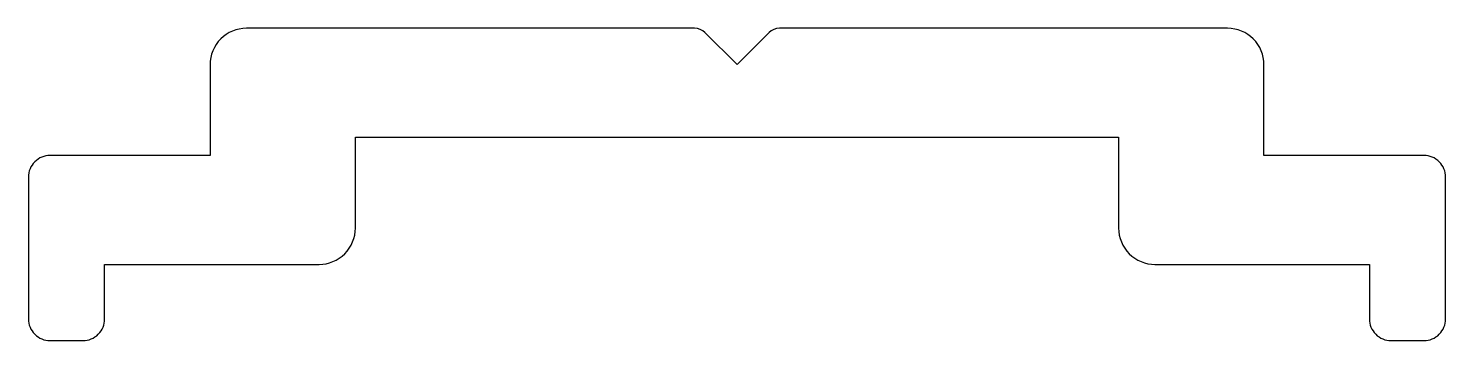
# Model space of a CAD drawing. Extents: x 913.4 to 932.9, y -33.6 to -29.3.
import ezdxf

# ---------------------------------------------------------------- set-up
doc = ezdxf.new("R2010")
doc.units = 0
doc.header["$LTSCALE"] = 15
doc.layers.get('0').update_dxf_attribs({"linetype": 'CONTINUOUS'})

msp = doc.modelspace()

# ---------------------------------------------------------------- linework, layer by layer
msp.add_lwpolyline([(928.377, -32.027, 0.414214), (928.877, -32.527), (931.827, -32.527), (931.827, -33.277, 0.414214), (932.127, -33.577), (932.577, -33.577, 0.414214), (932.877, -33.277), (932.877, -31.327, 0.414214), (932.577, -31.027), (930.377, -31.027), (930.377, -29.777, 0.414214), (929.877, -29.277), (923.71, -29.277, 0.198912), (923.568, -29.336), (923.127, -29.777), (922.686, -29.336, 0.198912), (922.544, -29.277), (916.377, -29.277, 0.414214), (915.877, -29.777), (915.877, -31.027), (913.677, -31.027, 0.414214), (913.377, -31.327), (913.377, -33.277, 0.414214), (913.677, -33.577), (914.127, -33.577, 0.414214), (914.427, -33.277), (914.427, -32.527), (917.377, -32.527, 0.414214), (917.877, -32.027), (917.877, -30.777), (928.377, -30.777)], format="xyb", close=True)

doc.saveas('drawing.dxf')
